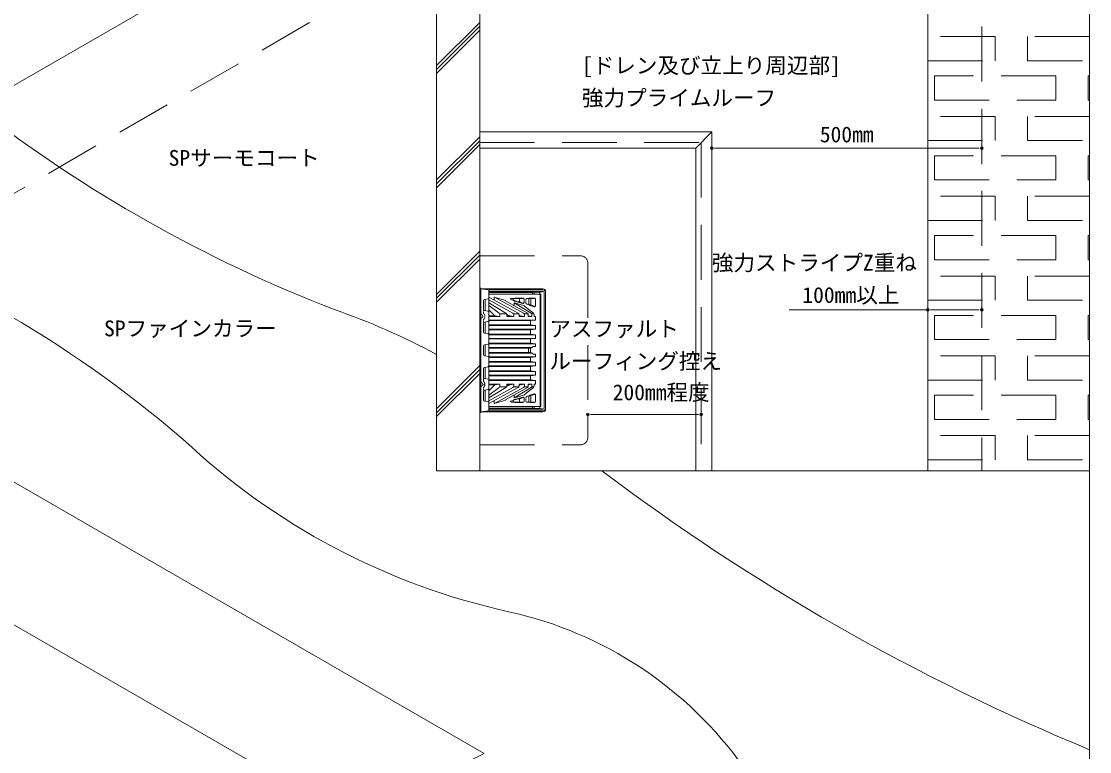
# Model space of a CAD drawing. Units: millimetres, scale not verified. Extents: x -690 to 690, y -478 to 477.
# Drawn here: x 194.8 to 689.7, y -44.8 to 293.7 of the extents above; entities that cross this region are included whole.
import ezdxf
from ezdxf.enums import TextEntityAlignment as Align

# ---------------------------------------------------------------- set-up
doc = ezdxf.new("R2010")
doc.units = ezdxf.units.MM
doc.header["$LTSCALE"] = 2
doc.linetypes.add('USER1', pattern=[19.05, 12.7, -6.35])
doc.linetypes.add('USER2', pattern=[0.375, 0.25, -0.125])
for name, color, linetype, lineweight in [('0-0_0', 7, 'Continuous', 18), ('0-1_HATCH', 9, 'Continuous', 18), ('0-4_BOUSUI', 1, 'Continuous', 18), ('0-5_MOJI', 7, 'Continuous', 18), ('0-6_sunpo', 7, 'Continuous', 18), ('0-7_WAKU', 7, 'Continuous', 18), ('0-8_bousui2', 7, 'USER1', 5), ('0-A_KANAMONO', 4, 'Continuous', 18)]:
    doc.layers.add(name, color=color, linetype=linetype, lineweight=lineweight)
doc.styles.add('ＭＳ ゴシック', font='')
doc.styles.get('ＭＳ ゴシック').set_extended_font_data('MS Gothic')

# ---------------------------------------------------------------- blocks, each defined once
blk = doc.blocks.new('_DOT')
at = {"layer": '0-0_0', "lineweight": 5}
for p, q in [((-0.5, 0), (-1, 0)), ((0.25, 0), (-0.25, 0))]:
    blk.add_line(p, q, dxfattribs=at)
blk.add_circle((0, 0), 0.25, dxfattribs=at)

msp = doc.modelspace()

# ---------------------------------------------------------------- linework, layer by layer
at = {"layer": '0-1_HATCH'}
for p, q in [((387.161, 273.252), (407.161, 293.252)), ((387.161, 271.439), (407.161, 291.439)), ((387.161, 269.627), (407.161, 289.627)), ((387.161, 220.219), (407.161, 240.219)), ((387.161, 218.406), (407.161, 238.406)), ((387.161, 216.594), (407.161, 236.594)), ((387.161, 167.186), (407.161, 187.186)), ((387.161, 165.373), (407.161, 185.373)), ((387.161, 163.561), (407.161, 183.561)), ((387.161, 114.153), (407.161, 134.153)), ((387.161, 112.34), (407.161, 132.34)), ((387.161, 110.528), (407.161, 130.528))]:
    msp.add_line(p, q, dxfattribs=at)
at = {"layer": '0-4_BOUSUI'}
for p, q in [((407.161, 85.448), (407.161, 417.499)), ((32.061, 172.073), (387.161, 377.09)), ((507.161, 234.999), (514.661, 242.499))]:
    msp.add_line(p, q, dxfattribs=at)
for points in [[(507.161, 342.499), (614.661, 342.499), (614.661, 85.448)], [(407.161, 242.499), (514.661, 242.499), (514.661, 85.448)], [(407.161, 234.999), (507.161, 234.999), (507.161, 85.448)], [(-212.575, 0.336), (1.249, 123.787), (32.061, 172.073), (409.153, -45.641)], [(1.249, 123.787), (347.535, -76.141), (409.153, -45.641)]]:
    msp.add_lwpolyline(points, dxfattribs=at)
for centre, radius, start, end in [((576.601, 772.748), 656.801, 232.17774, 248.83406), ((-88.673, -317.134), 549.958, 49.32903, 71.34518), ((230.065, -154.505), 333.226, 61.87221, 70.83675), ((489.417, 332.453), 319.839, 226.62016, 257.57576), ((1080.1, 900.298), 1021.72, 232.89474, 247.53377), ((381.627, -156.82), 181.167, 35.35676, 77.57576)]:
    msp.add_arc(centre, radius, start, end, dxfattribs=at)
at = {"layer": '0-5_MOJI'}
msp.add_lwpolyline([(387.161, 85.448), (689.661, 85.448), (689.661, 417.499), (387.161, 417.499)], close=True, dxfattribs=at)
at = {"layer": '0-6_sunpo'}
for p, q in [((514.661, 227.532), (514.661, 234.959)), ((517.161, 234.959), (637.161, 234.959)), ((639.661, 227.532), (639.661, 234.959)), ((550.533, 160.023), (614.661, 160.023)), ((614.661, 155.004), (614.661, 160.023)), ((617.161, 160.023), (637.161, 160.023)), ((639.661, 155.004), (639.661, 160.023)), ((457.161, 104.143), (457.161, 111.57)), ((459.661, 111.57), (507.161, 111.57)), ((509.661, 104.143), (509.661, 111.57))]:
    msp.add_line(p, q, dxfattribs=at)
at = {"layer": '0-7_WAKU'}
msp.add_lwpolyline([(-690.339, -477.501), (689.661, -477.501), (689.661, 477.499), (-690.339, 477.499)], close=True, dxfattribs=at)
at = {"layer": '0-8_bousui2'}
for p, q in [((75.363, 147.073), (387.161, 327.09)), ((407.161, 184.999), (453.911, 184.999)), ((457.161, 181.749), (457.161, 100.749)), ((407.161, 97.499), (453.911, 97.499))]:
    msp.add_line(p, q, dxfattribs=at)
for points in [[(532.161, 367.499), (639.661, 367.499), (639.661, 85.448)], [(614.661, 275.448), (645.911, 275.448), (645.911, 286.698), (614.661, 286.698)], [(689.661, 286.698), (660.911, 286.698), (660.911, 275.448), (689.661, 275.448)], [(689.661, 268.448), (689.036, 268.448), (689.036, 257.198), (689.661, 257.198)], [(614.661, 238.448), (645.911, 238.448), (645.911, 249.698), (614.661, 249.698)], [(689.661, 249.698), (660.911, 249.698), (660.911, 238.448), (689.661, 238.448)], [(407.161, 237.499), (509.661, 237.499), (509.661, 85.448)], [(689.661, 231.448), (689.036, 231.448), (689.036, 220.198), (689.661, 220.198)], [(614.661, 201.448), (645.911, 201.448), (645.911, 212.698), (614.661, 212.698)], [(689.661, 212.698), (660.911, 212.698), (660.911, 201.448), (689.661, 201.448)], [(689.661, 194.448), (689.036, 194.448), (689.036, 183.198), (689.661, 183.198)], [(614.661, 164.448), (645.911, 164.448), (645.911, 175.698), (614.661, 175.698)], [(689.661, 175.698), (660.911, 175.698), (660.911, 164.448), (689.661, 164.448)], [(689.661, 157.448), (689.036, 157.448), (689.036, 146.198), (689.661, 146.198)], [(614.661, 127.448), (645.911, 127.448), (645.911, 138.698), (614.661, 138.698)], [(689.661, 138.698), (660.911, 138.698), (660.911, 127.448), (689.661, 127.448)], [(689.661, 120.448), (689.036, 120.448), (689.036, 109.198), (689.661, 109.198)], [(614.661, 90.448), (645.911, 90.448), (645.911, 101.698), (614.661, 101.698)], [(689.661, 101.698), (660.911, 101.698), (660.911, 90.448), (689.661, 90.448)]]:
    msp.add_lwpolyline(points, dxfattribs=at)
for points in [[(617.786, 257.198), (674.036, 257.198), (674.036, 268.448), (617.786, 268.448)], [(617.786, 220.198), (674.036, 220.198), (674.036, 231.448), (617.786, 231.448)], [(617.786, 183.198), (674.036, 183.198), (674.036, 194.448), (617.786, 194.448)], [(617.786, 146.198), (674.036, 146.198), (674.036, 157.448), (617.786, 157.448)], [(617.786, 109.198), (674.036, 109.198), (674.036, 120.448), (617.786, 120.448)]]:
    msp.add_lwpolyline(points, close=True, dxfattribs=at)
for centre, start, end in [((453.911, 181.749), 0, 90), ((453.911, 100.749), 270, 0)]:
    msp.add_arc(centre, 3.25, start, end, dxfattribs=at)
at = {"layer": '0-A_KANAMONO'}
for p, q in [((407.161, 184.999), (407.161, 141.249)), ((436.411, 169.749), (407.661, 169.749)), ((431.659, 169.749), (407.661, 169.749)), ((407.661, 169.749), (411.091, 169.245)), ((407.661, 158.096), (407.661, 169.749)), ((411.411, 165.659), (411.411, 168.874)), ((436.411, 169.249), (411.438, 169.249)), ((436.411, 168.499), (411.454, 168.499)), ((436.171, 168.376), (434.909, 168.165)), ((437.661, 168.499), (437.661, 113.999)), ((408.911, 160.159), (408.911, 164.339)), ((408.911, 160.159), (408.911, 164.339)), ((411.009, 165.168), (409.313, 164.829)), ((409.661, 164.899), (409.661, 159.599)), ((431.576, 167.999), (411.411, 167.999)), ((424.936, 158.462), (411.411, 165.874)), ((422.496, 158.464), (411.411, 164.672)), ((419.149, 164.383), (413.832, 165.889)), ((413.886, 165.874), (413.886, 164.518)), ((427.411, 158.462), (413.936, 165.847)), ((419.054, 164.154), (429.213, 158.464)), ((424.92, 163.797), (422.736, 164.422)), ((422.852, 165.249), (425.057, 165.249)), ((427.023, 162.934), (423.205, 164.028)), ((423.411, 165.499), (427.161, 165.499)), ((425.557, 164.749), (425.557, 164.277)), ((425.569, 163.792), (427.252, 163.102)), ((427.304, 165.327), (425.621, 165.127)), ((427.661, 164.999), (427.661, 163.415)), ((429.911, 162.485), (429.911, 164.999)), ((429.978, 165.249), (430.307, 165.249)), ((430.411, 165.499), (432.411, 165.499)), ((430.807, 164.749), (430.807, 162.774)), ((432.554, 165.327), (430.871, 165.127)), ((431.576, 167.249), (431.576, 167.999)), ((432.409, 167.249), (432.409, 168.172)), ((432.911, 164.999), (432.911, 161.912)), ((435.161, 115.249), (435.161, 167.249)), ((435.402, 167.249), (435.402, 115.249)), ((436.911, 114.499), (436.911, 167.999)), ((407.161, 159.999), (407.661, 159.999)), ((407.661, 158.999), (407.161, 158.922)), ((407.661, 159.749), (407.661, 122.749)), ((411.009, 159.329), (409.313, 159.668)), ((419.258, 158.468), (411.411, 163.27)), ((416.117, 158.474), (411.411, 162.069)), ((414.195, 157.249), (411.411, 160.001)), ((411.411, 155.159), (411.411, 158.839)), ((427.952, 161.89), (423.012, 163.289)), ((423.078, 163.27), (423.078, 161.9)), ((430.925, 158.468), (423.137, 163.235)), ((432.027, 158.474), (427.843, 161.67)), ((430.17, 162.294), (429.926, 162.364)), ((432.273, 161.431), (430.273, 162.004)), ((432.502, 161.599), (430.819, 162.289)), ((407.302, 153.749), (407.161, 153.736)), ((407.661, 153.549), (407.161, 153.549)), ((407.661, 153.499), (407.161, 153.499)), ((407.302, 154.798), (407.427, 154.9)), ((407.302, 154.365), (407.661, 154.658)), ((407.661, 155.902), (407.661, 126.596)), ((408.911, 149.659), (408.911, 153.839)), ((408.911, 149.659), (408.911, 153.839)), ((411.009, 154.668), (409.313, 154.329)), ((409.661, 154.399), (409.661, 149.099)), ((414.195, 157.249), (411.411, 157.249)), ((416.412, 156.999), (411.411, 156.999)), ((430.661, 154.999), (411.411, 154.999)), ((416.412, 156.999), (414.195, 157.249)), ((416.412, 157.878), (416.412, 156.999)), ((416.652, 158.209), (419.202, 158.197)), ((419.583, 158.05), (421.02, 157.249)), ((419.616, 157.829), (419.616, 156.999)), ((421.02, 157.249), (419.616, 157.249)), ((422.879, 156.999), (419.616, 156.999)), ((422.879, 156.999), (421.02, 157.249)), ((422.879, 157.809), (422.879, 156.999)), ((424.977, 158.187), (423.021, 158.188)), ((425.326, 157.805), (425.326, 156.999)), ((425.326, 157.58), (426.042, 157.249)), ((426.042, 157.249), (425.326, 157.249)), ((427.801, 156.999), (425.326, 156.999)), ((427.801, 156.999), (426.042, 157.249)), ((427.801, 157.805), (427.801, 156.999)), ((429.314, 158.188), (427.876, 158.187)), ((429.597, 157.809), (429.597, 156.999)), ((431.284, 156.999), (429.597, 157.226)), ((431.284, 156.999), (429.597, 156.999)), ((432.911, 155.249), (430.661, 154.999)), ((430.661, 154.999), (430.661, 152.999)), ((431.284, 157.829), (431.284, 156.999)), ((432.138, 158.209), (431.293, 158.197)), ((432.321, 157.878), (432.321, 156.999)), ((432.911, 156.999), (432.321, 157.064)), ((411.009, 148.829), (409.313, 149.168)), ((430.661, 152.999), (411.411, 152.999)), ((430.661, 150.749), (411.411, 150.749)), ((430.661, 148.749), (411.411, 148.749)), ((432.911, 152.749), (430.661, 152.999)), ((432.911, 150.999), (430.661, 150.749)), ((430.661, 150.749), (430.661, 148.749)), ((432.911, 148.499), (430.661, 148.749)), ((411.009, 144.168), (409.313, 143.829)), ((409.661, 143.899), (409.661, 138.599)), ((411.411, 144.659), (411.411, 148.339)), ((430.661, 146.499), (411.411, 146.499)), ((430.661, 144.499), (411.411, 144.499)), ((432.911, 144.249), (411.411, 144.249)), ((432.911, 146.749), (430.661, 146.499)), ((430.661, 146.499), (430.661, 144.499)), ((407.161, 97.499), (407.161, 141.249)), ((408.911, 143.339), (408.911, 139.159)), ((411.009, 138.329), (409.313, 138.668)), ((411.411, 142.499), (431.56, 142.499)), ((430.661, 142.249), (411.411, 142.249)), ((430.661, 140.249), (411.411, 140.249)), ((411.411, 139.999), (431.56, 139.999)), ((429.661, 142.249), (429.661, 140.249)), ((431.56, 142.499), (430.661, 142.249)), ((430.661, 142.249), (430.661, 140.249)), ((431.56, 142.749), (431.56, 142.499)), ((432.911, 139.499), (431.582, 139.646)), ((431.81, 139.499), (432.911, 139.499)), ((411.009, 133.668), (409.313, 133.329)), ((432.911, 138.249), (411.411, 138.249)), ((430.661, 137.999), (411.411, 137.999)), ((411.411, 137.839), (411.411, 134.159)), ((430.661, 135.999), (411.411, 135.999)), ((430.661, 133.749), (411.411, 133.749)), ((430.661, 135.999), (430.661, 137.999)), ((432.911, 135.749), (430.661, 135.999)), ((432.911, 133.999), (430.661, 133.749)), ((430.661, 131.749), (430.661, 133.749)), ((407.661, 128.999), (407.161, 128.999)), ((407.661, 128.949), (407.161, 128.949)), ((407.302, 128.749), (407.161, 128.762)), ((408.911, 132.839), (408.911, 128.659)), ((408.911, 132.839), (408.911, 128.659)), ((409.661, 133.399), (409.661, 128.099)), ((430.661, 131.749), (411.411, 131.749)), ((430.661, 129.499), (411.411, 129.499)), ((432.911, 131.499), (430.661, 131.749)), ((432.911, 129.749), (430.661, 129.499)), ((430.661, 127.499), (430.661, 129.499)), ((407.302, 128.133), (407.661, 127.84)), ((407.302, 127.7), (407.427, 127.598)), ((407.661, 124.402), (407.661, 112.749)), ((411.009, 127.829), (409.313, 128.168)), ((430.661, 127.499), (411.411, 127.499)), ((411.411, 127.339), (411.411, 123.659)), ((416.412, 125.499), (411.411, 125.499)), ((414.195, 125.249), (411.411, 125.249)), ((414.195, 125.249), (411.411, 122.497)), ((424.936, 124.035), (411.411, 116.624)), ((422.496, 124.034), (411.411, 117.825)), ((419.258, 124.029), (411.411, 119.227)), ((416.117, 124.024), (411.411, 120.429)), ((427.411, 124.035), (413.936, 116.651)), ((416.412, 125.499), (414.195, 125.249)), ((416.412, 124.62), (416.412, 125.499)), ((416.652, 124.289), (419.202, 124.301)), ((419.054, 118.344), (429.213, 124.034)), ((419.583, 124.448), (421.02, 125.249)), ((422.879, 125.499), (419.616, 125.499)), ((419.616, 124.669), (419.616, 125.499)), ((421.02, 125.249), (419.616, 125.249)), ((422.879, 125.499), (421.02, 125.249)), ((422.879, 124.688), (422.879, 125.499)), ((424.977, 124.311), (423.021, 124.309)), ((430.925, 124.029), (423.137, 119.263)), ((427.801, 125.499), (425.326, 125.499)), ((425.326, 124.693), (425.326, 125.499)), ((426.042, 125.249), (425.326, 125.249)), ((425.326, 124.918), (426.042, 125.249)), ((427.801, 125.499), (426.042, 125.249)), ((427.801, 124.693), (427.801, 125.499)), ((432.027, 124.024), (427.843, 120.827)), ((429.314, 124.309), (427.876, 124.311)), ((431.284, 125.499), (429.597, 125.499)), ((429.597, 124.688), (429.597, 125.499)), ((431.284, 125.499), (429.597, 125.272)), ((432.911, 127.249), (430.661, 127.499)), ((431.284, 124.669), (431.284, 125.499)), ((432.138, 124.289), (431.293, 124.301)), ((432.911, 125.499), (432.321, 125.433)), ((432.321, 124.62), (432.321, 125.499)), ((407.661, 123.499), (407.161, 123.576)), ((407.661, 122.749), (407.161, 122.499)), ((407.161, 122.499), (407.661, 122.499)), ((408.911, 122.339), (408.911, 118.159)), ((408.911, 122.339), (408.911, 118.159)), ((411.009, 123.168), (409.313, 122.829)), ((409.661, 122.899), (409.661, 117.599)), ((427.952, 120.608), (423.012, 119.209)), ((423.078, 119.227), (423.078, 120.598)), ((427.023, 119.563), (423.205, 118.47)), ((425.569, 118.706), (427.252, 119.396)), ((427.661, 117.499), (427.661, 119.083)), ((429.911, 120.013), (429.911, 117.499)), ((430.17, 120.204), (429.926, 120.134)), ((432.273, 121.066), (430.273, 120.494)), ((430.807, 117.749), (430.807, 119.723)), ((432.502, 120.899), (430.819, 120.209)), ((432.911, 117.499), (432.911, 120.586)), ((411.009, 117.329), (409.313, 117.668)), ((411.411, 116.839), (411.411, 113.624)), ((411.411, 115.249), (435.402, 115.249)), ((431.576, 114.499), (411.411, 114.499)), ((436.411, 113.999), (411.411, 113.999)), ((419.149, 118.115), (413.832, 116.608)), ((413.886, 116.624), (413.886, 117.98)), ((424.92, 118.701), (422.736, 118.076)), ((422.852, 117.249), (425.057, 117.249)), ((423.411, 116.999), (427.161, 116.999)), ((425.557, 117.749), (425.557, 118.22)), ((427.304, 117.17), (425.621, 117.37)), ((429.978, 117.249), (430.307, 117.249)), ((430.411, 116.999), (432.411, 116.999)), ((432.554, 117.17), (430.871, 117.37)), ((431.576, 115.249), (431.576, 114.499)), ((432.409, 115.249), (432.409, 114.326)), ((436.171, 114.122), (434.909, 114.333)), ((407.661, 112.749), (411.091, 113.253)), ((436.411, 112.749), (407.661, 112.749)), ((436.411, 113.249), (411.438, 113.249))]:
    msp.add_line(p, q, dxfattribs=at)
at = {"layer": '0-A_KANAMONO', "linetype": 'USER2'}
for p, q in [((422.736, 164.422), (421.561, 164.758)), ((421.63, 165.249), (422.852, 165.249)), ((428.515, 163.145), (428.515, 164.749)), ((429.015, 165.249), (429.978, 165.249)), ((408.911, 158.504), (408.911, 159.749)), ((429.926, 162.364), (428.877, 162.664)), ((408.911, 154.249), (408.911, 155.494)), ((408.911, 128.249), (408.911, 127.004)), ((408.911, 123.994), (408.911, 122.749)), ((428.515, 119.353), (428.515, 117.749)), ((429.926, 120.134), (428.877, 119.834)), ((422.736, 118.076), (421.561, 117.739)), ((421.63, 117.249), (422.852, 117.249)), ((429.015, 117.249), (429.978, 117.249))]:
    msp.add_line(p, q, dxfattribs=at)
at = {"layer": '0-A_KANAMONO'}
for points in [[(435.402, 167.249), (411.411, 167.249), (411.411, 115.249)], [(431.576, 167.999), (432.409, 168.172), (434.909, 168.172), (434.909, 167.249)], [(407.661, 158.999), (407.661, 159.749), (407.161, 159.999)], [(407.302, 156.249), (407.302, 153.749), (407.161, 153.749)], [(407.661, 154.841), (407.427, 154.9), (407.427, 156.955)], [(411.411, 155.249), (432.911, 155.249), (432.911, 156.999), (432.321, 156.999)], [(411.411, 150.999), (432.911, 150.999), (432.911, 152.749), (411.411, 152.749)], [(411.411, 146.749), (432.911, 146.749), (432.911, 148.499), (411.411, 148.499)], [(432.911, 142.999), (432.911, 144.249), (430.661, 144.499)], [(431.56, 139.749), (431.56, 139.999), (430.661, 140.249)], [(432.911, 139.499), (432.911, 138.249), (430.661, 137.999)], [(431.81, 142.999), (432.911, 142.999), (431.582, 142.851)], [(411.411, 135.749), (432.911, 135.749), (432.911, 133.999), (411.411, 133.999)], [(407.302, 126.249), (407.302, 128.749), (407.161, 128.749)], [(411.411, 131.499), (432.911, 131.499), (432.911, 129.749), (411.411, 129.749)], [(407.661, 127.657), (407.427, 127.598), (407.427, 125.542)], [(411.411, 127.249), (432.911, 127.249), (432.911, 125.499), (432.321, 125.499)], [(431.576, 114.499), (432.409, 114.326), (434.909, 114.326), (434.909, 115.249)]]:
    msp.add_lwpolyline(points, dxfattribs=at)
for centre, radius, start, end in [((407.411, 169.749), 0.25, 0, 180), ((411.036, 168.874), 0.375, 0, 81.63995), ((436.411, 168.499), 1.25, 0, 90), ((436.411, 167.999), 1.25, 0, 90), ((436.411, 167.999), 0.5, 0, 90), ((409.411, 164.339), 0.5, 101.30993, 180), ((410.911, 165.659), 0.5, 281.30993, 0), ((413.695, 165.408), 0.5, 61.27822, 74.18665), ((419.115, 164.263), 0.125, 74.18665, 240.74686), ((423.411, 164.749), 0.75, 90, 254.02349), ((425.057, 164.277), 0.5, 254.02349, 0), ((425.057, 164.749), 0.5, 0, 90), ((427.161, 163.415), 0.5, 254.02349, 0), ((427.161, 164.999), 0.5, 0, 90), ((430.411, 164.999), 0.5, 90, 180), ((430.307, 164.749), 0.5, 0, 90), ((432.411, 164.999), 0.5, 0, 90), ((409.411, 160.159), 0.5, 180, 258.69007), ((410.911, 158.839), 0.5, 0, 78.69007), ((415.662, 157.878), 0.75, 0, 52.62294), ((418.866, 157.829), 0.75, 0, 58.53394), ((422.129, 157.809), 0.75, 0, 60.74686), ((422.876, 162.808), 0.5, 58.53394, 74.18709), ((424.576, 157.805), 0.75, 0, 61.27844), ((427.051, 157.805), 0.75, 0, 61.27822), ((427.918, 161.77), 0.125, 74.18709, 232.62294), ((428.847, 157.809), 0.75, 0, 60.74686), ((430.411, 162.485), 0.5, 180, 254.02349), ((430.307, 162.774), 0.5, 254.02349, 0), ((430.534, 157.829), 0.75, 0, 58.53394), ((431.571, 157.878), 0.75, 0, 52.62294), ((432.411, 161.912), 0.5, 254.02349, 0), ((407.911, 158.096), 0.25, 180, 257.16041), ((407.911, 155.902), 0.25, 102.83959, 180), ((407.661, 156.999), 0.875, 282.83959, 77.16041), ((409.411, 153.839), 0.5, 101.30993, 180), ((410.911, 155.159), 0.5, 281.30993, 0), ((414.911, 141.249), 13.125, 123.53051, 126.19081), ((409.411, 149.659), 0.5, 180, 258.69007), ((410.911, 148.339), 0.5, 0, 78.69007), ((409.411, 143.339), 0.5, 101.30993, 180), ((410.911, 144.659), 0.5, 281.30993, 0), ((409.411, 139.159), 0.5, 180, 258.69007), ((431.81, 142.749), 0.25, 90, 180), ((431.81, 139.749), 0.25, 180, 270), ((410.911, 137.839), 0.5, 0, 78.69007), ((410.911, 134.159), 0.5, 281.30993, 0), ((414.911, 141.249), 13.125, 233.80919, 236.46949), ((409.411, 132.839), 0.5, 101.30993, 180), ((407.911, 126.596), 0.25, 180, 257.16041), ((407.911, 124.402), 0.25, 102.83959, 180), ((407.661, 125.499), 0.875, 282.83959, 77.16041), ((409.411, 128.659), 0.5, 180, 258.69007), ((410.911, 127.339), 0.5, 0, 78.69007), ((415.662, 124.62), 0.75, 307.37706, 0), ((418.866, 124.669), 0.75, 301.46606, 0), ((422.129, 124.688), 0.75, 299.25314, 0), ((424.576, 124.693), 0.75, 298.72156, 0), ((427.051, 124.693), 0.75, 298.72178, 0), ((428.847, 124.688), 0.75, 299.25314, 0), ((430.534, 124.669), 0.75, 301.46606, 0), ((431.571, 124.62), 0.75, 307.37706, 0), ((409.411, 122.339), 0.5, 101.30993, 180), ((410.911, 123.659), 0.5, 281.30993, 0), ((422.876, 119.69), 0.5, 285.81291, 301.46606), ((427.161, 119.083), 0.5, 0, 105.97651), ((427.918, 120.728), 0.125, 127.37706, 285.81291), ((430.411, 120.013), 0.5, 105.97651, 180), ((430.307, 119.723), 0.5, 0, 105.97651), ((432.411, 120.586), 0.5, 0, 105.97651), ((409.411, 118.159), 0.5, 180, 258.69007), ((410.911, 116.839), 0.5, 0, 78.69007), ((413.695, 117.09), 0.5, 285.81335, 298.72178), ((419.115, 118.235), 0.125, 119.25314, 285.81335), ((423.411, 117.749), 0.75, 105.97651, 270), ((425.057, 118.22), 0.5, 0, 105.97651), ((425.057, 117.749), 0.5, 270, 0), ((427.161, 117.499), 0.5, 270, 0), ((430.411, 117.499), 0.5, 180, 270), ((430.307, 117.749), 0.5, 270, 0), ((432.411, 117.499), 0.5, 270, 0), ((436.411, 114.499), 0.5, 270, 0), ((436.411, 114.499), 1.25, 270, 0), ((436.411, 113.999), 1.25, 270, 0), ((407.411, 112.749), 0.25, 180, 0), ((411.036, 113.624), 0.375, 278.36005, 0)]:
    msp.add_arc(centre, radius, start, end, dxfattribs=at)
at = {"layer": '0-A_KANAMONO', "linetype": 'USER2'}
for centre, radius, start, end in [((421.63, 164.999), 0.25, 90, 254.02349), ((429.015, 164.749), 0.5, 90, 180), ((409.161, 158.504), 0.25, 180, 225.09913), ((429.015, 163.145), 0.5, 180, 254.02349), ((409.161, 155.494), 0.25, 134.90087, 180), ((407.661, 156.999), 1.875, 314.90087, 45.09913), ((409.161, 127.004), 0.25, 180, 225.09913), ((409.161, 123.994), 0.25, 134.90087, 180), ((407.661, 125.499), 1.875, 314.90087, 45.09913), ((429.015, 119.353), 0.5, 105.97651, 180), ((421.63, 117.499), 0.25, 105.97651, 270), ((429.015, 117.749), 0.5, 180, 270)]:
    msp.add_arc(centre, radius, start, end, dxfattribs=at)
at = {"layer": '0-A_KANAMONO'}
for centre, major_axis in [((408.363, 156.249), (0, -1.5)), ((408.363, 126.249), (0, 1.5))]:
    msp.add_ellipse(centre, major_axis=major_axis, ratio=0.707107, start_param=3.8647572, end_param=4.712389, dxfattribs=at)

# ---------------------------------------------------------------- block references
at = {"layer": '0-6_sunpo', "xscale": 2.5, "yscale": 2.5, "rotation": 180}
for p in [(514.661, 234.959), (614.661, 160.023), (457.161, 111.57)]:
    msp.add_blockref('_DOT', p, dxfattribs=at)
at = {"layer": '0-6_sunpo', "xscale": 2.5, "yscale": 2.5}
for p in [(639.661, 234.959), (639.661, 160.023), (509.661, 111.57)]:
    msp.add_blockref('_DOT', p, dxfattribs=at)

# ---------------------------------------------------------------- texts
at = {"layer": '0-5_MOJI', "style": 'ＭＳ ゴシック'}
for s, p in [('[ドレン及び立上り周辺部]', (454.444, 267.417)), ('強力プライムルーフ', (454.444, 252.417)), ('SPサーモコート', (263.007, 224.561)), ('強力ストライプZ重ね', (514.661, 176)), ('SPファインカラー', (233.103, 145.544)), ('アスファルト', (439.375, 145.385)), ('ルーフィング控え', (439.375, 130.385))]:
    msp.add_text(s, height=7.331, dxfattribs=at).set_placement(p, align=Align.BOTTOM_LEFT)
at = {"layer": '0-6_sunpo', "style": 'ＭＳ ゴシック'}
for s, p in [('500mm', (564.661, 235.459)), ('100mm以上', (556.578, 161.03)), ('200mm程度', (468.714, 115.933))]:
    msp.add_text(s, height=7.331, dxfattribs=at).set_placement(p, align=Align.BOTTOM_LEFT)

doc.saveas('drawing.dxf')
